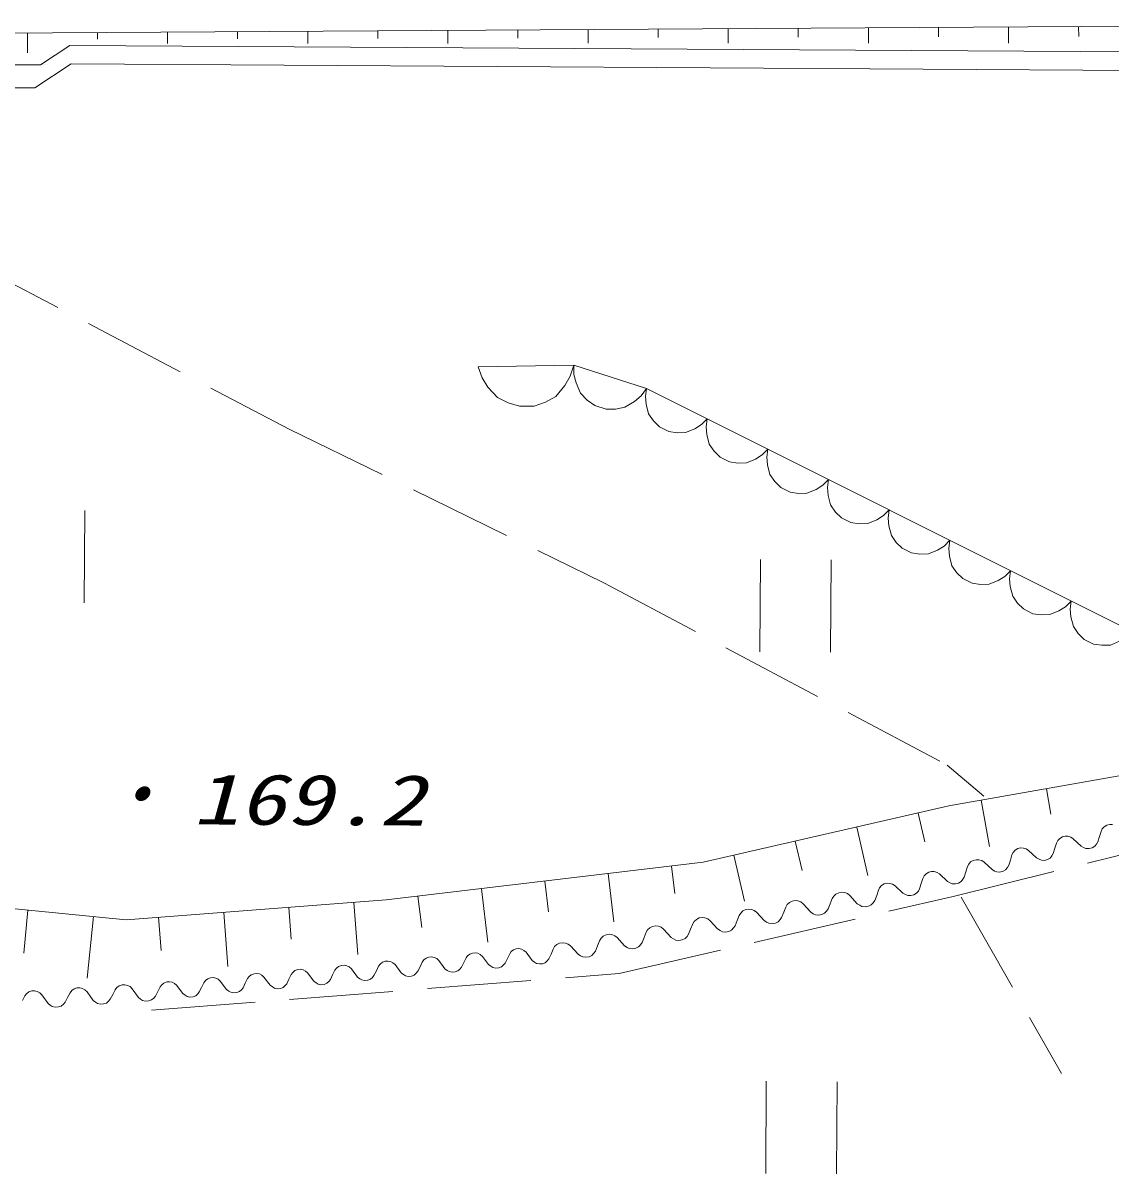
# Model space of a CAD drawing. Units: millimetres, scale not verified. Extents: x 40000 to 680000, y 20000 to 380000.
# Drawn here: x 471264 to 494852, y 249346 to 274303 of the extents above; entities that cross this region are included whole.
import ezdxf
from ezdxf.enums import TextEntityAlignment as Align

# ---------------------------------------------------------------- set-up
doc = ezdxf.new("R2010")
doc.units = ezdxf.units.MM
doc.header["$LTSCALE"] = 1000
doc.linetypes.add('USER2', pattern=[3, 2.25, -0.75])
doc.layers.add('S-BGD', color=1, linetype='Continuous', lineweight=13)
doc.styles.add('ＭＳ ゴシック', font='')
doc.styles.get('ＭＳ ゴシック').set_extended_font_data('MS Gothic')

msp = doc.modelspace()

# ---------------------------------------------------------------- linework, layer by layer
at = {"layer": 'S-BGD'}
for p, q in [((452364, 273973), (507066, 274303)), ((471358, 274087), (471360, 273659)), ((472877, 274097), (472878, 273952)), ((474397, 274106), (474398, 273856)), ((475916, 274115), (475917, 273960)), ((477436, 274124), (477437, 273858)), ((478955, 274133), (478956, 273969)), ((480475, 274143), (480477, 273860)), ((481994, 274152), (481995, 273978)), ((483514, 274161), (483516, 273863)), ((485033, 274170), (485034, 273986)), ((486553, 274179), (486555, 273865)), ((488072, 274188), (488073, 273995)), ((489592, 274198), (489594, 273867)), ((491111, 274207), (491113, 274004)), ((492631, 274216), (492633, 273869)), ((494150, 274225), (494152, 274012)), ((471639, 273394), (472281, 273816)), ((472281, 273816), (512505, 273573)), ((457101, 273405), (471639, 273394)), ((472309, 273416), (471516, 272894)), ((512510, 273173), (472309, 273416)), ((471516, 272894), (457248, 272905)), ((481133, 266847), (483207, 266884)), ((481133, 266847), (481215, 266610)), ((483128, 266644), (483207, 266884)), ((483207, 266884), (484784, 266381)), ((483207, 266884), (483208, 266684)), ((481215, 266610), (481343, 266410)), ((483012, 266440), (483128, 266644)), ((483208, 266684), (483253, 266500)), ((481343, 266410), (481549, 266186)), ((482814, 266208), (483012, 266440)), ((483253, 266500), (483352, 266277)), ((484663, 266220), (484784, 266381)), ((484784, 266381), (484757, 266205)), ((484784, 266381), (499255, 259135)), ((481549, 266186), (481779, 266065)), ((481779, 266065), (482025, 265992)), ((482346, 265997), (482588, 266080)), ((482588, 266080), (482814, 266208)), ((483352, 266277), (483495, 266127)), ((483495, 266127), (483662, 266009)), ((484314, 265970), (484523, 266095)), ((484523, 266095), (484663, 266220)), ((484757, 266205), (484772, 266037)), ((482025, 265992), (482346, 265997)), ((483662, 266009), (483906, 265931)), ((483906, 265931), (484110, 265931)), ((484110, 265931), (484314, 265970)), ((484772, 266037), (484828, 265828)), ((484828, 265828), (484933, 265677)), ((484933, 265677), (485063, 265550)), ((485063, 265550), (485267, 265448)), ((485831, 265507), (485971, 265597)), ((485971, 265597), (486099, 265722)), ((486099, 265722), (486073, 265546)), ((486073, 265546), (486087, 265378)), ((485267, 265448), (485446, 265420)), ((485446, 265420), (485630, 265426)), ((485630, 265426), (485831, 265507)), ((486087, 265378), (486143, 265169)), ((486143, 265169), (486248, 265018)), ((487286, 264938), (487415, 265063)), ((487415, 265063), (487388, 264887)), ((486248, 265018), (486378, 264891)), ((486378, 264891), (486582, 264789)), ((486946, 264768), (487146, 264848)), ((487146, 264848), (487286, 264938)), ((487388, 264887), (487403, 264720)), ((486582, 264789), (486761, 264761)), ((486761, 264761), (486946, 264768)), ((487403, 264720), (487459, 264511)), ((487459, 264511), (487564, 264359)), ((487564, 264359), (487694, 264232)), ((488602, 264280), (488730, 264405)), ((488730, 264405), (488704, 264229)), ((487694, 264232), (487898, 264130)), ((487898, 264130), (488077, 264102)), ((488077, 264102), (488261, 264109)), ((488261, 264109), (488462, 264189)), ((488462, 264189), (488602, 264280)), ((488704, 264229), (488718, 264061)), ((488718, 264061), (488774, 263852)), ((488774, 263852), (488879, 263700)), ((472589, 261734), (472601, 263734)), ((488879, 263700), (489009, 263574)), ((489009, 263574), (489213, 263472)), ((489778, 263531), (489917, 263621)), ((489917, 263621), (490046, 263746)), ((490046, 263746), (490019, 263570)), ((490019, 263570), (490034, 263402)), ((489213, 263472), (489393, 263444)), ((489393, 263444), (489577, 263450)), ((489577, 263450), (489778, 263531)), ((490034, 263402), (490090, 263193)), ((490090, 263193), (490195, 263042)), ((491233, 262962), (491361, 263087)), ((491361, 263087), (491335, 262911)), ((490195, 263042), (490325, 262915)), ((490325, 262915), (490529, 262813)), ((490529, 262813), (490708, 262785)), ((490892, 262791), (491093, 262872)), ((491093, 262872), (491233, 262962)), ((491335, 262911), (491350, 262743)), ((487251, 262670), (487239, 260670)), ((488774, 260661), (488786, 262661)), ((490708, 262785), (490892, 262791)), ((491350, 262743), (491405, 262534)), ((491405, 262534), (491511, 262383)), ((491511, 262383), (491640, 262256)), ((492409, 262213), (492549, 262303)), ((492549, 262303), (492677, 262428)), ((492677, 262428), (492650, 262252)), ((491640, 262256), (491844, 262154)), ((491844, 262154), (492024, 262126)), ((492024, 262126), (492208, 262133)), ((492208, 262133), (492409, 262213)), ((492650, 262252), (492665, 262085)), ((492665, 262085), (492721, 261876)), ((492721, 261876), (492826, 261724)), ((492826, 261724), (492956, 261597)), ((492956, 261597), (493160, 261495)), ((493523, 261474), (493724, 261554)), ((493724, 261554), (493864, 261645)), ((493864, 261645), (493992, 261770)), ((493992, 261770), (493966, 261594)), ((493966, 261594), (493981, 261426)), ((493160, 261495), (493339, 261467)), ((493339, 261467), (493523, 261474)), ((493981, 261426), (494037, 261217)), ((494037, 261217), (494142, 261065)), ((494142, 261065), (494272, 260939)), ((494272, 260939), (494476, 260837)), ((494476, 260837), (494655, 260809)), ((494655, 260809), (494839, 260815)), ((494839, 260815), (495040, 260896)), ((491335, 257326), (499807, 258827)), ((493453, 257701), (493551, 257150)), ((486012, 256104), (491335, 257326)), ((492041, 257451), (492219, 256449)), ((490670, 257173), (490813, 256551)), ((489339, 256868), (489580, 255818)), ((494636, 256775), (494663, 256829)), ((494663, 256829), (494705, 256876)), ((494705, 256876), (494764, 256909)), ((494764, 256909), (494824, 256925)), ((494824, 256925), (494884, 256923)), ((488008, 256562), (488155, 255925)), ((493671, 256520), (493698, 256574)), ((493698, 256574), (493740, 256621)), ((493740, 256621), (493798, 256655)), ((493798, 256655), (493858, 256670)), ((493858, 256670), (493918, 256668)), ((493918, 256668), (493980, 256651)), ((493980, 256651), (494033, 256616)), ((494033, 256616), (494205, 256455)), ((494567, 256550), (494601, 256663)), ((494601, 256663), (494636, 256775)), ((492705, 256265), (492732, 256319)), ((492732, 256319), (492774, 256366)), ((492774, 256366), (492832, 256400)), ((492832, 256400), (492893, 256415)), ((492893, 256415), (492953, 256413)), ((492953, 256413), (493014, 256396)), ((493014, 256396), (493067, 256361)), ((493067, 256361), (493239, 256200)), ((493601, 256295), (493636, 256408)), ((493636, 256408), (493671, 256520)), ((494205, 256455), (494259, 256425)), ((494259, 256425), (494308, 256404)), ((494308, 256404), (494376, 256402)), ((494376, 256402), (494444, 256420)), ((494444, 256420), (494499, 256452)), ((494499, 256452), (494538, 256501)), ((494538, 256501), (494567, 256550)), ((479140, 255287), (486012, 256104)), ((486678, 256257), (486906, 255262)), ((491740, 256010), (491767, 256064)), ((491767, 256064), (491809, 256111)), ((491809, 256111), (491867, 256145)), ((491867, 256145), (491927, 256160)), ((491927, 256160), (491987, 256158)), ((491987, 256158), (492049, 256141)), ((492049, 256141), (492102, 256106)), ((492102, 256106), (492273, 255945)), ((492635, 256040), (492670, 256153)), ((492670, 256153), (492705, 256265)), ((493239, 256200), (493293, 256170)), ((493293, 256170), (493343, 256149)), ((493343, 256149), (493410, 256147)), ((493410, 256147), (493478, 256165)), ((493478, 256165), (493534, 256197)), ((493534, 256197), (493573, 256246)), ((493573, 256246), (493601, 256295)), ((483951, 255859), (484075, 254810)), ((485325, 256022), (485396, 255426)), ((490801, 255809), (490843, 255856)), ((490843, 255856), (490901, 255890)), ((490901, 255890), (490962, 255905)), ((490962, 255905), (491022, 255903)), ((491022, 255903), (491083, 255886)), ((491083, 255886), (491136, 255851)), ((491136, 255851), (491308, 255690)), ((491670, 255785), (491705, 255898)), ((491705, 255898), (491740, 256010)), ((492273, 255945), (492328, 255915)), ((492328, 255915), (492377, 255895)), ((492377, 255895), (492445, 255892)), ((492445, 255892), (492512, 255910)), ((492512, 255910), (492568, 255942)), ((492568, 255942), (492607, 255991)), ((492607, 255991), (492635, 256040)), ((482576, 255695), (482655, 255033)), ((489836, 255554), (489877, 255601)), ((489877, 255601), (489936, 255635)), ((489936, 255635), (489996, 255651)), ((489996, 255651), (490056, 255648)), ((490056, 255648), (490117, 255631)), ((490117, 255631), (490171, 255596)), ((490171, 255596), (490342, 255435)), ((490704, 255530), (490739, 255643)), ((490739, 255643), (490774, 255755)), ((490774, 255755), (490801, 255809)), ((491308, 255690), (491362, 255660)), ((491362, 255660), (491411, 255640)), ((491411, 255640), (491479, 255637)), ((491479, 255637), (491547, 255655)), ((491547, 255655), (491603, 255687)), ((491603, 255687), (491641, 255736)), ((491641, 255736), (491670, 255785)), ((467824, 255421), (473499, 254859)), ((479827, 255369), (479908, 254690)), ((481202, 255532), (481340, 254374)), ((488765, 255205), (488810, 255318)), ((488810, 255318), (488842, 255370)), ((488842, 255370), (488888, 255415)), ((488888, 255415), (488951, 255445)), ((488951, 255445), (489014, 255456)), ((489014, 255456), (489075, 255449)), ((489075, 255449), (489136, 255426)), ((489136, 255426), (489188, 255386)), ((489188, 255386), (489350, 255207)), ((489729, 255275), (489774, 255388)), ((489774, 255388), (489808, 255500)), ((489808, 255500), (489836, 255554)), ((490342, 255435), (490397, 255405)), ((490397, 255405), (490446, 255385)), ((490446, 255385), (490514, 255382)), ((490514, 255382), (490581, 255400)), ((490581, 255400), (490637, 255432)), ((490637, 255432), (490676, 255481)), ((490676, 255481), (490704, 255530)), ((471371, 255070), (471278, 254134)), ((473499, 254859), (479140, 255287)), ((477025, 255126), (477077, 254436)), ((478435, 255233), (478521, 254105)), ((486871, 255050), (486933, 255080)), ((486933, 255080), (486996, 255091)), ((486996, 255091), (487057, 255084)), ((487057, 255084), (487119, 255061)), ((487119, 255061), (487170, 255021)), ((487756, 255023), (487801, 255135)), ((487801, 255135), (487833, 255188)), ((487833, 255188), (487879, 255233)), ((487879, 255233), (487942, 255262)), ((487942, 255262), (488005, 255273)), ((488005, 255273), (488066, 255266)), ((488066, 255266), (488127, 255244)), ((488127, 255244), (488179, 255203)), ((488179, 255203), (488342, 255024)), ((488687, 255045), (488720, 255093)), ((488720, 255093), (488765, 255205)), ((489350, 255207), (489404, 255172)), ((489404, 255172), (489452, 255147)), ((489452, 255147), (489522, 255139)), ((489522, 255139), (489592, 255152)), ((489592, 255152), (489652, 255181)), ((489652, 255181), (489696, 255228)), ((489696, 255228), (489729, 255275)), ((472790, 254929), (472657, 253593)), ((474204, 254912), (474259, 254195)), ((475615, 255019), (475704, 253846)), ((485783, 254770), (485815, 254823)), ((485815, 254823), (485862, 254867)), ((485862, 254867), (485924, 254897)), ((485924, 254897), (485987, 254908)), ((485987, 254908), (486048, 254901)), ((486048, 254901), (486110, 254878)), ((486110, 254878), (486161, 254838)), ((486161, 254838), (486324, 254659)), ((486702, 254728), (486747, 254840)), ((486747, 254840), (486792, 254952)), ((486792, 254952), (486824, 255005)), ((486824, 255005), (486871, 255050)), ((487170, 255021), (487333, 254842)), ((487333, 254842), (487386, 254807)), ((487575, 254787), (487634, 254816)), ((487634, 254816), (487678, 254863)), ((487678, 254863), (487711, 254910)), ((487711, 254910), (487756, 255023)), ((488342, 255024), (488395, 254990)), ((488395, 254990), (488444, 254965)), ((488444, 254965), (488513, 254956)), ((488513, 254956), (488583, 254969)), ((488583, 254969), (488643, 254998)), ((488643, 254998), (488687, 255045)), ((484729, 254475), (484774, 254587)), ((484774, 254587), (484806, 254640)), ((484806, 254640), (484853, 254685)), ((484853, 254685), (484915, 254714)), ((484915, 254714), (484978, 254726)), ((484978, 254726), (485039, 254719)), ((485039, 254719), (485101, 254696)), ((485101, 254696), (485152, 254656)), ((485152, 254656), (485315, 254477)), ((485693, 254545), (485738, 254658)), ((485738, 254658), (485783, 254770)), ((486324, 254659), (486377, 254625)), ((486377, 254625), (486426, 254600)), ((486426, 254600), (486495, 254591)), ((486495, 254591), (486566, 254604)), ((486566, 254604), (486626, 254633)), ((486626, 254633), (486669, 254680)), ((486669, 254680), (486702, 254728)), ((487386, 254807), (487435, 254782)), ((487435, 254782), (487504, 254774)), ((487504, 254774), (487575, 254787)), ((482789, 254275), (482835, 254320)), ((482835, 254320), (482897, 254349)), ((482897, 254349), (482961, 254361)), ((482961, 254361), (483022, 254354)), ((483022, 254354), (483083, 254331)), ((483083, 254331), (483135, 254291)), ((483720, 254292), (483765, 254405)), ((483765, 254405), (483797, 254457)), ((483797, 254457), (483844, 254502)), ((483844, 254502), (483906, 254532)), ((483906, 254532), (483969, 254543)), ((483969, 254543), (484031, 254536)), ((484031, 254536), (484092, 254513)), ((484092, 254513), (484144, 254473)), ((484144, 254473), (484306, 254294)), ((484608, 254268), (484651, 254315)), ((484651, 254315), (484684, 254363)), ((484684, 254363), (484729, 254475)), ((485315, 254477), (485368, 254442)), ((485368, 254442), (485417, 254417)), ((485417, 254417), (485486, 254409)), ((485486, 254409), (485557, 254422)), ((485557, 254422), (485617, 254451)), ((485617, 254451), (485660, 254498)), ((485660, 254498), (485693, 254545)), ((480868, 254031), (480902, 254077)), ((480902, 254077), (480948, 254115)), ((480948, 254115), (481008, 254137)), ((481008, 254137), (481067, 254143)), ((481067, 254143), (481123, 254131)), ((481123, 254131), (481178, 254106)), ((481178, 254106), (481223, 254064)), ((481223, 254064), (481359, 253886)), ((481765, 254020), (481815, 254120)), ((481815, 254120), (481849, 254167)), ((481849, 254167), (481895, 254205)), ((481895, 254205), (481955, 254227)), ((481955, 254227), (482014, 254233)), ((482014, 254233), (482070, 254221)), ((482070, 254221), (482125, 254195)), ((482125, 254195), (482170, 254154)), ((482170, 254154), (482306, 253976)), ((482661, 254010), (482712, 254110)), ((482712, 254110), (482756, 254222)), ((482756, 254222), (482789, 254275)), ((483135, 254291), (483297, 254112)), ((483297, 254112), (483350, 254077)), ((483350, 254077), (483399, 254052)), ((483539, 254056), (483599, 254085)), ((483599, 254085), (483643, 254132)), ((483643, 254132), (483676, 254180)), ((483676, 254180), (483720, 254292)), ((484306, 254294), (484359, 254260)), ((484359, 254260), (484408, 254235)), ((484408, 254235), (484477, 254226)), ((484477, 254226), (484548, 254239)), ((484548, 254239), (484608, 254268)), ((478061, 253808), (478107, 253846)), ((478107, 253846), (478167, 253868)), ((478167, 253868), (478227, 253874)), ((478227, 253874), (478283, 253863)), ((478283, 253863), (478338, 253837)), ((478338, 253837), (478382, 253795)), ((478924, 253751), (478974, 253852)), ((478974, 253852), (479008, 253898)), ((479008, 253898), (479054, 253936)), ((479054, 253936), (479114, 253958)), ((479114, 253958), (479174, 253964)), ((479174, 253964), (479230, 253952)), ((479230, 253952), (479285, 253926)), ((479285, 253926), (479329, 253885)), ((479329, 253885), (479465, 253707)), ((479820, 253741), (479871, 253841)), ((479871, 253841), (479921, 253941)), ((479921, 253941), (479955, 253987)), ((479955, 253987), (480001, 254025)), ((480001, 254025), (480061, 254048)), ((480061, 254048), (480120, 254053)), ((480120, 254053), (480177, 254042)), ((480177, 254042), (480232, 254016)), ((480232, 254016), (480276, 253975)), ((480276, 253975), (480412, 253797)), ((480733, 253789), (480767, 253830)), ((480767, 253830), (480818, 253931)), ((480818, 253931), (480868, 254031)), ((481359, 253886), (481406, 253850)), ((481406, 253850), (481449, 253823)), ((481449, 253823), (481512, 253810)), ((481512, 253810), (481578, 253816)), ((481578, 253816), (481636, 253838)), ((481636, 253838), (481680, 253878)), ((481680, 253878), (481714, 253920)), ((481714, 253920), (481765, 254020)), ((482306, 253976), (482353, 253940)), ((482353, 253940), (482396, 253913)), ((482396, 253913), (482459, 253900)), ((482459, 253900), (482525, 253906)), ((482525, 253906), (482583, 253928)), ((482583, 253928), (482627, 253968)), ((482627, 253968), (482661, 254010)), ((483399, 254052), (483469, 254044)), ((483469, 254044), (483539, 254056)), ((475220, 253539), (475267, 253577)), ((475267, 253577), (475326, 253599)), ((475326, 253599), (475386, 253605)), ((475386, 253605), (475442, 253594)), ((475442, 253594), (475497, 253568)), ((475497, 253568), (475541, 253527)), ((476083, 253482), (476133, 253583)), ((476133, 253583), (476167, 253629)), ((476167, 253629), (476213, 253667)), ((476213, 253667), (476273, 253689)), ((476273, 253689), (476333, 253695)), ((476333, 253695), (476389, 253683)), ((476389, 253683), (476444, 253657)), ((476444, 253657), (476488, 253616)), ((476488, 253616), (476624, 253438)), ((476980, 253472), (477030, 253572)), ((477030, 253572), (477080, 253672)), ((477080, 253672), (477114, 253718)), ((477114, 253718), (477160, 253756)), ((477160, 253756), (477220, 253779)), ((477220, 253779), (477280, 253784)), ((477280, 253784), (477336, 253773)), ((477336, 253773), (477391, 253747)), ((477391, 253747), (477435, 253706)), ((477435, 253706), (477571, 253528)), ((477927, 253561), (477977, 253662)), ((477977, 253662), (478027, 253762)), ((478027, 253762), (478061, 253808)), ((478382, 253795), (478518, 253617)), ((478518, 253617), (478565, 253581)), ((478565, 253581), (478608, 253554)), ((478738, 253547), (478795, 253569)), ((478795, 253569), (478839, 253609)), ((478839, 253609), (478873, 253651)), ((478873, 253651), (478924, 253751)), ((479465, 253707), (479512, 253671)), ((479512, 253671), (479555, 253644)), ((479555, 253644), (479618, 253631)), ((479618, 253631), (479685, 253637)), ((479685, 253637), (479742, 253659)), ((479742, 253659), (479786, 253699)), ((479786, 253699), (479820, 253741)), ((480412, 253797), (480459, 253760)), ((480459, 253760), (480502, 253733)), ((480502, 253733), (480565, 253720)), ((480565, 253720), (480632, 253727)), ((480632, 253727), (480689, 253749)), ((480689, 253749), (480733, 253789)), ((471389, 253293), (471452, 253314)), ((471452, 253314), (471513, 253318)), ((471513, 253318), (471571, 253305)), ((472284, 253274), (472320, 253321)), ((472320, 253321), (472369, 253358)), ((472369, 253358), (472432, 253380)), ((472432, 253380), (472493, 253384)), ((472493, 253384), (472551, 253370)), ((472551, 253370), (472607, 253342)), ((472607, 253342), (472651, 253298)), ((473209, 253237), (473264, 253339)), ((473264, 253339), (473300, 253386)), ((473300, 253386), (473349, 253424)), ((473349, 253424), (473412, 253445)), ((473412, 253445), (473473, 253449)), ((473473, 253449), (473530, 253436)), ((473530, 253436), (473586, 253408)), ((473586, 253408), (473631, 253364)), ((473631, 253364), (473767, 253176)), ((474189, 253303), (474239, 253403)), ((474239, 253403), (474273, 253449)), ((474273, 253449), (474320, 253487)), ((474320, 253487), (474380, 253510)), ((474380, 253510), (474439, 253515)), ((474439, 253515), (474495, 253504)), ((474495, 253504), (474550, 253478)), ((474550, 253478), (474594, 253437)), ((474594, 253437), (474731, 253259)), ((475086, 253292), (475136, 253393)), ((475136, 253393), (475186, 253493)), ((475186, 253493), (475220, 253539)), ((475541, 253527), (475677, 253348)), ((475677, 253348), (475724, 253312)), ((475954, 253300), (475998, 253340)), ((475998, 253340), (476033, 253382)), ((476033, 253382), (476083, 253482)), ((476624, 253438), (476671, 253402)), ((476671, 253402), (476714, 253375)), ((476714, 253375), (476777, 253362)), ((476777, 253362), (476844, 253368)), ((476844, 253368), (476901, 253390)), ((476901, 253390), (476945, 253430)), ((476945, 253430), (476980, 253472)), ((477571, 253528), (477618, 253491)), ((477618, 253491), (477661, 253464)), ((477661, 253464), (477724, 253451)), ((477724, 253451), (477791, 253458)), ((477791, 253458), (477848, 253480)), ((477848, 253480), (477892, 253520)), ((477892, 253520), (477927, 253561)), ((478608, 253554), (478671, 253541)), ((478671, 253541), (478738, 253547)), ((471249, 253106), (471304, 253208)), ((471304, 253208), (471340, 253255)), ((471340, 253255), (471389, 253293)), ((471571, 253305), (471627, 253277)), ((471627, 253277), (471672, 253233)), ((471672, 253233), (471807, 253045)), ((472138, 253028), (472175, 253070)), ((472175, 253070), (472229, 253172)), ((472229, 253172), (472284, 253274)), ((472651, 253298), (472787, 253111)), ((472787, 253111), (472834, 253072)), ((472834, 253072), (472878, 253043)), ((473071, 253053), (473118, 253093)), ((473118, 253093), (473154, 253135)), ((473154, 253135), (473209, 253237)), ((473767, 253176), (473814, 253138)), ((473814, 253138), (473857, 253109)), ((473857, 253109), (473922, 253093)), ((473922, 253093), (473991, 253098)), ((473991, 253098), (474051, 253119)), ((474051, 253119), (474098, 253159)), ((474098, 253159), (474134, 253201)), ((474134, 253201), (474189, 253303)), ((474731, 253259), (474777, 253222)), ((474777, 253222), (474820, 253196)), ((474820, 253196), (474883, 253182)), ((474883, 253182), (474950, 253189)), ((474950, 253189), (475007, 253211)), ((475007, 253211), (475051, 253251)), ((475051, 253251), (475086, 253292)), ((475724, 253312), (475767, 253285)), ((475767, 253285), (475830, 253272)), ((475830, 253272), (475897, 253278)), ((475897, 253278), (475954, 253300)), ((471807, 253045), (471854, 253006)), ((471854, 253006), (471898, 252977)), ((471898, 252977), (471963, 252962)), ((471963, 252962), (472031, 252967)), ((472031, 252967), (472091, 252988)), ((472091, 252988), (472138, 253028)), ((472878, 253043), (472943, 253028)), ((472943, 253028), (473011, 253032)), ((473011, 253032), (473071, 253053)), ((487378, 251355), (487366, 249355)), ((488901, 249346), (488913, 251346))]:
    msp.add_line(p, q, dxfattribs=at)
at = {"layer": 'S-BGD', "linetype": 'USER2'}
for p, q in [((464714, 271972), (477031, 265497)), ((477031, 265497), (483855, 262166)), ((483855, 262166), (491299, 258210)), ((491299, 258210), (492095, 257539)), ((491432, 255365), (499498, 257360)), ((484191, 253692), (491432, 255365)), ((491604, 255350), (493779, 251522)), ((474051, 252895), (484191, 253692))]:
    msp.add_line(p, q, dxfattribs=at)

# ---------------------------------------------------------------- texts
at = {"layer": 'S-BGD', "style": 'ＭＳ ゴシック', "oblique": 15, "width": 1.35}
msp.add_text('169.2', height=1100, rotation=359.7, dxfattribs=at).set_placement((474939, 256597), align=Align.BOTTOM_LEFT)
at = {"layer": 'S-BGD', "style": 'ＭＳ ゴシック', "oblique": 15}
msp.add_text('・', height=1100, dxfattribs=at).set_placement((472959, 256692), align=Align.BOTTOM_LEFT)

doc.saveas('drawing.dxf')
